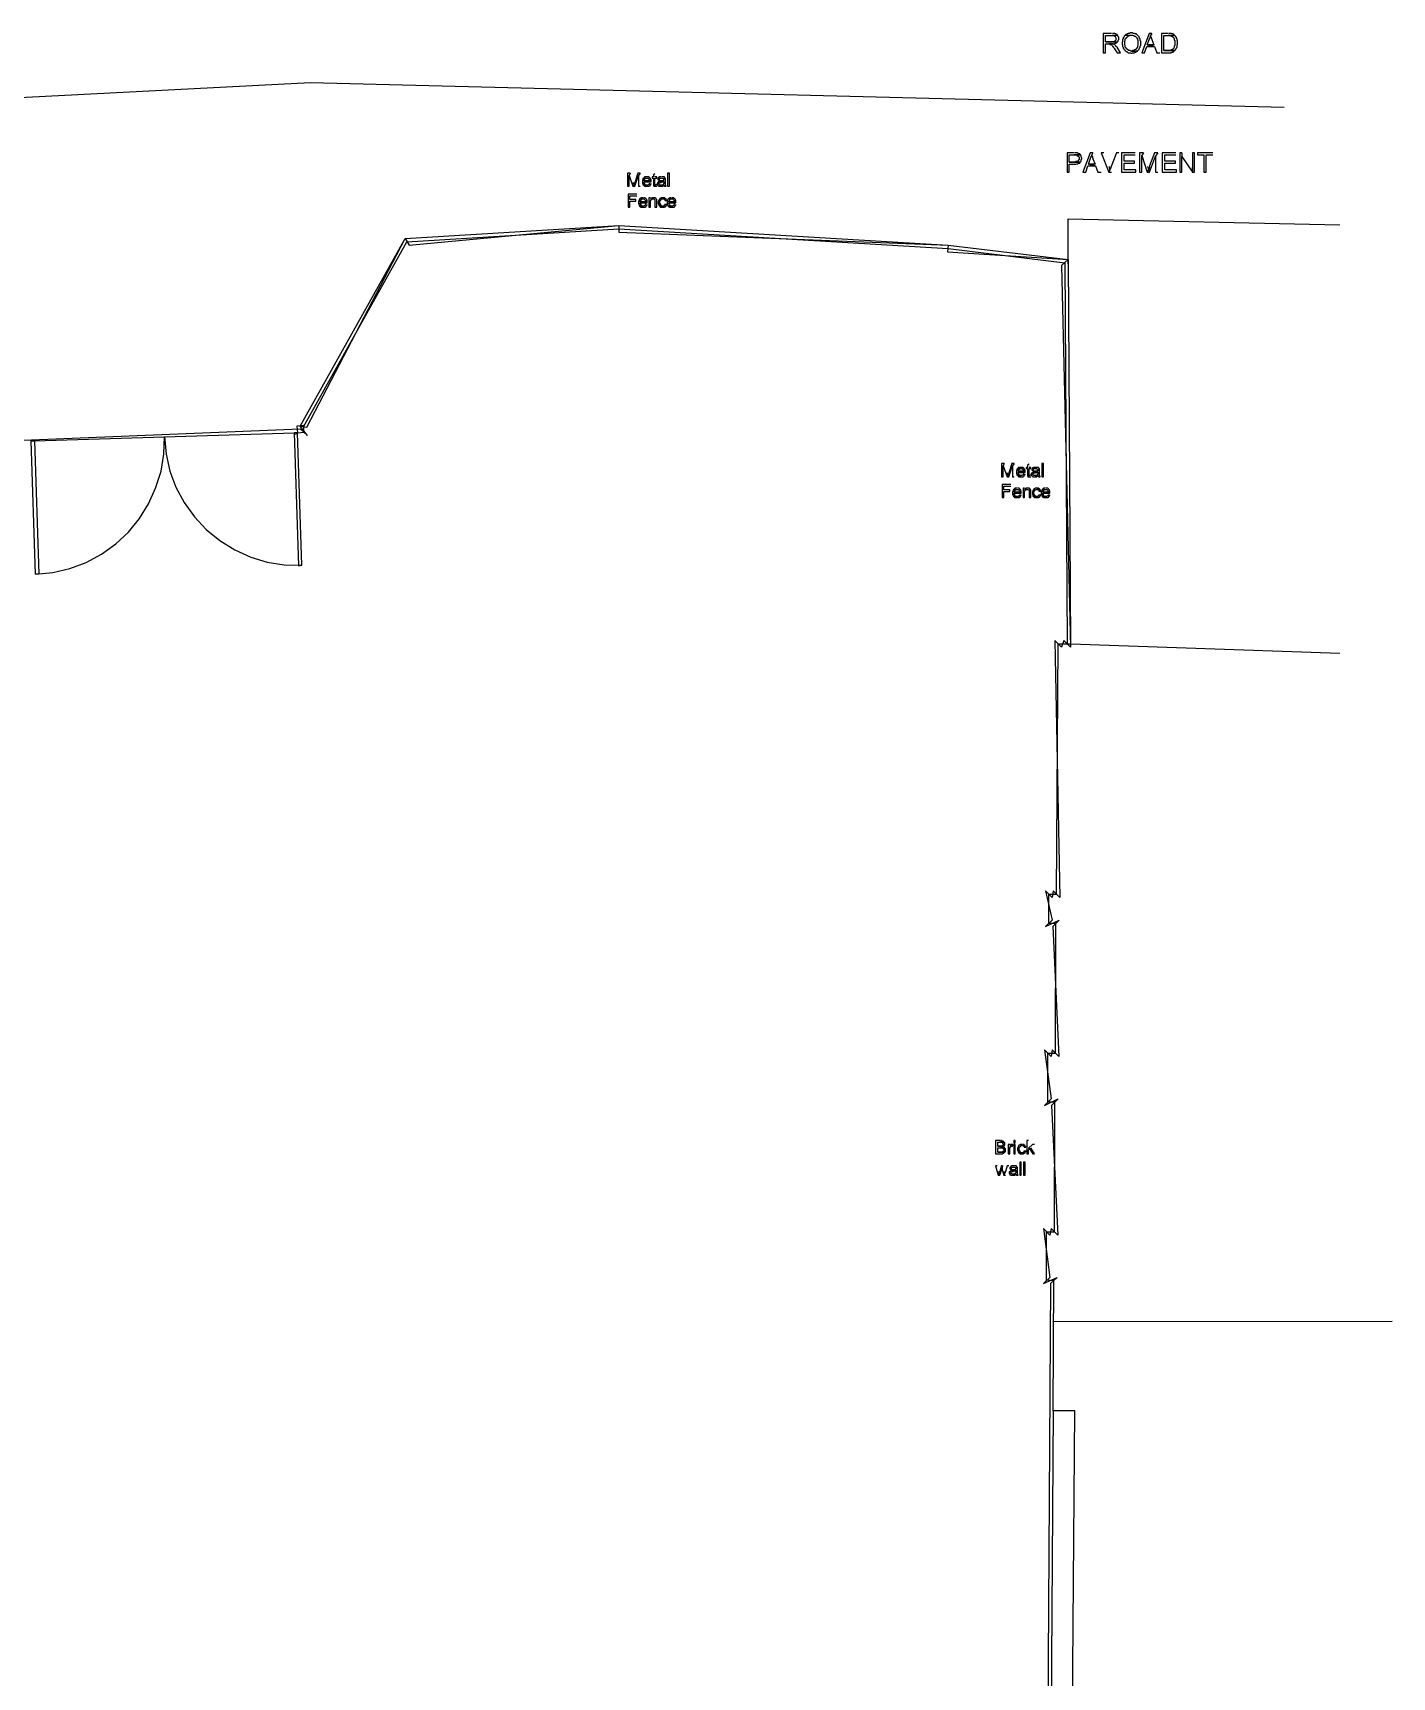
# Model space of a CAD drawing. Header units: millimetres. Extents: x 32 to 412, y 50 to 564.
# Drawn here: x 202.8 to 412.2, y 310.9 to 564.2 of the extents above; entities that cross this region are included whole.
import ezdxf

# ---------------------------------------------------------------- set-up
doc = ezdxf.new("R2010")
doc.units = ezdxf.units.MM
doc.layers.add('lease-plan', color=7, linetype='CONTINUOUS')

msp = doc.modelspace()

# ---------------------------------------------------------------- linework, layer by layer
at = {"layer": 'lease-plan', "color": 7}
for points in [[(368.98, 564.12), (367.71, 564.12), (367.71, 561.16), (368.05, 561.16), (368.05, 562.51), (369.41, 562.51), (369.49, 562.6), (369.66, 562.6), (369.66, 562.68), (369.75, 562.68), (369.83, 562.77), (369.92, 562.77), (368.05, 562.85), (368.05, 563.79), (369.07, 563.79), (369.92, 563.87), (369.83, 563.96), (369.75, 563.96), (369.66, 564.04), (369.58, 564.04), (369.49, 564.12), (369.15, 564.12)], [(369.92, 563.87), (369.07, 563.79), (369.32, 563.79), (369.41, 563.7), (369.49, 563.7), (369.58, 563.62), (369.58, 563.53), (369.66, 563.45), (369.66, 563.11), (369.58, 563.02), (369.49, 562.94), (369.41, 562.94), (369.32, 562.85), (368.05, 562.85), (369.92, 562.77), (369.92, 562.85), (370, 562.94), (370, 563.11), (370.08, 563.19), (370.08, 563.53), (370, 563.62), (370, 563.7), (369.92, 563.79)], [(369.24, 562.51), (368.56, 562.51), (368.73, 562.51), (368.73, 562.43), (368.9, 562.43), (368.98, 562.35), (369.07, 562.26), (369.15, 562.18), (369.24, 562.09), (369.24, 562.01), (369.32, 561.92), (369.41, 561.84), (369.41, 561.75), (369.83, 561.16), (370.34, 561.16), (369.83, 562.01), (369.75, 562.09), (369.66, 562.09), (369.66, 562.18), (369.58, 562.26), (369.49, 562.35), (369.41, 562.43), (369.32, 562.43)], [(371.1, 563.87), (371.1, 563.79), (371.02, 563.79), (370.93, 563.7), (370.93, 563.62), (370.85, 563.53), (370.76, 563.45), (370.76, 563.28), (370.68, 563.19), (370.68, 562.85), (370.59, 562.77), (370.59, 562.43), (370.68, 562.35), (370.68, 562.09), (370.76, 562.01), (370.76, 561.84), (370.85, 561.75), (370.85, 561.67), (370.93, 561.67), (371.02, 561.58), (371.02, 561.5), (371.1, 561.5), (371.19, 561.41), (371.19, 561.33), (371.36, 561.33), (371.44, 561.24), (371.53, 561.16), (371.86, 561.16), (371.95, 561.07), (372.03, 561.07), (372.12, 561.07), (372.2, 561.16), (372.54, 561.16), (372.63, 561.24), (372.71, 561.24), (372.8, 561.33), (372.88, 561.33), (372.88, 561.41), (372.97, 561.41), (371.95, 561.41), (371.86, 561.5), (371.61, 561.5), (371.61, 561.58), (371.53, 561.58), (371.44, 561.67), (371.36, 561.67), (371.36, 561.75), (371.27, 561.75), (371.27, 561.84), (371.19, 561.92), (371.1, 562.01), (371.1, 562.26), (371.02, 562.35), (371.02, 562.94), (371.1, 563.02), (371.1, 563.28), (371.19, 563.36), (371.27, 563.45), (371.27, 563.53), (371.36, 563.53), (371.36, 563.62), (371.44, 563.62), (371.53, 563.7), (371.61, 563.7), (371.61, 563.79), (371.78, 563.79), (371.86, 563.87), (372.03, 563.87)], [(372.03, 564.21), (371.86, 564.21), (371.78, 564.12), (371.53, 564.12), (371.44, 564.04), (371.36, 564.04), (371.27, 563.96), (371.19, 563.96), (371.1, 563.87), (372.2, 563.87), (372.29, 563.79), (372.46, 563.79), (372.54, 563.7), (372.63, 563.7), (372.71, 563.62), (372.8, 563.53), (372.88, 563.45), (372.88, 563.36), (372.97, 563.28), (372.97, 563.11), (373.05, 563.11), (373.05, 562.26), (372.97, 562.18), (372.97, 562.01), (372.88, 561.92), (372.88, 561.84), (372.8, 561.84), (372.8, 561.75), (372.71, 561.67), (372.63, 561.67), (372.54, 561.58), (372.46, 561.5), (372.2, 561.5), (372.12, 561.41), (372.03, 561.41), (372.97, 561.41), (373.05, 561.5), (373.14, 561.58), (373.22, 561.67), (373.22, 561.75), (373.31, 561.84), (373.31, 561.92), (373.39, 562.01), (373.39, 562.18), (373.47, 562.26), (373.47, 562.94), (373.39, 563.02), (373.39, 563.28), (373.31, 563.36), (373.31, 563.45), (373.22, 563.53), (373.22, 563.62), (373.14, 563.7), (373.05, 563.79), (372.97, 563.87), (372.88, 563.96), (372.8, 563.96), (372.8, 564.04), (372.63, 564.04), (372.54, 564.12), (372.29, 564.12), (372.2, 564.21), (372.12, 564.21)], [(375.17, 564.12), (374.75, 564.12), (373.64, 561.16), (374.07, 561.16), (374.41, 562.09), (375.59, 562.09), (374.49, 562.35), (374.83, 563.28), (374.83, 563.36), (374.92, 563.45), (374.92, 563.62), (375, 563.7), (375, 563.79)], [(375.17, 564.12), (375, 563.79), (375, 563.62), (375.08, 563.53), (375.08, 563.36), (375.17, 563.28), (375.17, 563.19), (375.51, 562.35), (374.49, 562.35), (375.59, 562.09), (375.93, 561.16), (376.44, 561.16)], [(377.71, 564.12), (376.7, 564.12), (376.7, 561.16), (378.14, 561.16), (378.22, 561.24), (378.47, 561.24), (378.47, 561.33), (378.56, 561.33), (378.64, 561.41), (378.73, 561.5), (377.03, 561.5), (377.03, 563.79), (378.73, 563.79), (378.64, 563.87), (378.64, 563.96), (378.56, 563.96), (378.47, 564.04), (378.31, 564.04), (378.22, 564.12), (377.8, 564.12)], [(378.73, 563.79), (377.71, 563.79), (378.05, 563.79), (378.14, 563.7), (378.22, 563.7), (378.31, 563.7), (378.39, 563.62), (378.47, 563.53), (378.56, 563.45), (378.56, 563.36), (378.64, 563.36), (378.64, 563.11), (378.73, 563.02), (378.73, 562.26), (378.64, 562.18), (378.64, 562.01), (378.56, 561.92), (378.56, 561.84), (378.47, 561.75), (378.39, 561.67), (378.31, 561.67), (378.22, 561.58), (378.14, 561.58), (378.05, 561.5), (377.03, 561.5), (378.73, 561.5), (378.81, 561.58), (378.81, 561.67), (378.9, 561.67), (378.9, 561.75), (378.98, 561.84), (378.98, 561.92), (379.07, 562.01), (379.07, 562.35), (379.15, 562.43), (379.15, 563.02), (379.07, 563.02), (379.07, 563.28), (378.98, 563.36), (378.98, 563.53), (378.9, 563.53), (378.9, 563.62), (378.81, 563.7), (378.81, 563.79)], [(32.46, 545.57), (245.59, 556.58), (395.59, 552.77)], [(363.22, 545.73), (362.12, 545.73), (362.12, 542.77), (362.46, 542.77), (362.46, 543.96), (363.47, 543.96), (363.64, 544.04), (363.73, 544.04), (363.81, 544.04), (363.9, 544.12), (364.07, 544.12), (364.07, 544.21), (364.15, 544.21), (364.15, 544.29), (362.46, 544.29), (362.46, 545.4), (364.24, 545.4), (364.15, 545.48), (364.07, 545.57), (363.98, 545.57), (363.9, 545.65), (363.81, 545.65), (363.73, 545.73), (363.64, 545.73), (363.31, 545.73)], [(364.24, 545.4), (363.22, 545.4), (363.64, 545.4), (363.64, 545.31), (363.73, 545.31), (363.81, 545.23), (363.9, 545.23), (363.9, 545.14), (363.98, 545.06), (363.98, 544.72), (363.9, 544.63), (363.9, 544.55), (363.81, 544.46), (363.73, 544.46), (363.73, 544.38), (363.47, 544.38), (363.39, 544.29), (362.46, 544.29), (364.15, 544.29), (364.24, 544.38), (364.32, 544.46), (364.32, 544.72), (364.41, 544.8), (364.41, 544.97), (364.32, 545.06), (364.32, 545.31), (364.24, 545.31)], [(366.1, 545.73), (365.68, 545.73), (364.58, 542.77), (365, 542.77), (365.34, 543.7), (366.53, 543.7), (365.42, 543.96), (365.76, 544.89), (365.76, 544.97), (365.85, 545.06), (365.85, 545.23), (365.93, 545.31), (365.93, 545.4)], [(366.1, 545.73), (365.93, 545.4), (365.93, 545.23), (366.02, 545.14), (366.02, 544.97), (366.1, 544.89), (366.1, 544.8), (366.44, 543.96), (365.42, 543.96), (366.53, 543.7), (366.86, 542.77), (367.37, 542.77)], [(367.8, 545.73), (367.37, 545.73), (368.56, 542.77), (368.73, 543.11), (368.73, 543.28), (368.64, 543.36), (368.64, 543.53), (368.56, 543.62)], [(370.08, 545.73), (369.75, 545.73), (368.9, 543.62), (368.9, 543.53), (368.81, 543.45), (368.81, 543.28), (368.73, 543.19), (368.73, 543.11), (368.56, 542.77), (368.98, 542.77)], [(372.63, 545.73), (370.51, 545.73), (370.51, 542.77), (372.71, 542.77), (372.71, 543.11), (370.93, 543.11), (370.93, 544.12), (372.54, 544.12), (372.54, 544.46), (370.93, 544.46), (370.93, 545.4), (372.63, 545.4)], [(373.9, 545.73), (373.31, 545.73), (373.31, 542.77), (373.64, 542.77), (373.64, 545.31)], [(373.9, 545.73), (373.64, 545.31), (374.49, 542.77), (374.75, 543.19), (374.66, 543.19), (374.66, 543.45), (374.58, 543.53), (374.58, 543.62)], [(376.1, 545.73), (375.59, 545.73), (374.83, 543.7), (374.83, 543.45), (374.75, 543.36), (374.75, 543.19), (374.49, 542.77), (374.83, 542.77), (375.76, 545.23)], [(376.1, 545.73), (375.76, 545.23), (375.76, 542.77), (376.1, 542.77)], [(378.9, 545.73), (376.78, 545.73), (376.78, 542.77), (378.98, 542.77), (378.98, 543.11), (377.2, 543.11), (377.2, 544.12), (378.81, 544.12), (378.81, 544.46), (377.2, 544.46), (377.2, 545.4), (378.9, 545.4)], [(379.83, 545.73), (379.49, 545.73), (379.49, 542.77), (379.83, 542.77), (379.83, 545.14)], [(379.83, 545.73), (379.83, 545.14), (381.44, 542.77), (381.44, 543.45)], [(381.44, 542.77), (381.78, 542.77), (381.78, 545.73), (381.44, 545.73), (381.44, 542.77), (381.44, 542.77)], [(384.58, 545.73), (382.2, 545.73), (382.2, 545.4), (383.22, 545.4), (383.22, 542.77), (383.56, 542.77), (383.56, 545.4), (384.58, 545.4)], [(294.83, 542.6), (294.41, 542.6), (294.41, 540.57), (294.66, 540.57), (294.66, 542.26)], [(294.83, 542.6), (294.66, 542.26), (295.25, 540.57), (295.42, 540.82), (295.42, 540.9), (295.34, 540.99), (295.34, 541.16)], [(296.36, 542.6), (296.02, 542.6), (295.51, 541.16), (295.51, 541.07), (295.42, 540.99), (295.42, 540.82), (295.25, 540.57), (295.51, 540.57), (296.1, 542.26)], [(296.36, 542.6), (296.1, 542.26), (296.1, 540.57), (296.36, 540.57)], [(298.64, 542.51), (298.39, 542.35), (298.39, 542.01), (298.22, 542.01), (298.22, 541.84), (298.39, 541.84), (298.39, 540.73), (298.73, 540.73), (298.73, 540.82), (298.64, 540.82), (298.64, 541.84), (298.9, 541.84), (298.9, 542.01), (298.64, 542.01)], [(300.59, 540.57), (300.85, 540.57), (300.85, 542.6), (300.59, 542.6), (300.59, 540.57), (300.59, 540.57)], [(296.86, 541.84), (296.86, 541.75), (296.78, 541.75), (296.78, 541.58), (296.7, 541.5), (296.7, 541.07), (296.78, 540.99), (296.78, 540.82), (296.86, 540.82), (296.86, 540.73), (297.37, 540.73), (297.2, 540.73), (297.2, 540.82), (297.12, 540.82), (297.12, 540.9), (297.03, 540.9), (297.03, 541.07), (296.95, 541.07), (296.95, 541.24), (298.05, 541.24), (298.05, 541.41), (296.95, 541.41), (296.95, 541.5), (297.03, 541.58), (297.03, 541.67), (297.12, 541.75), (297.2, 541.75), (297.2, 541.84), (297.37, 541.84)], [(297.37, 542.01), (297.2, 542.01), (297.03, 542.01), (297.03, 541.92), (296.95, 541.92), (296.86, 541.84), (297.46, 541.84), (297.54, 541.84), (297.63, 541.75), (297.71, 541.67), (297.71, 541.58), (297.8, 541.58), (297.8, 541.41), (296.95, 541.41), (298.05, 541.41), (298.05, 541.58), (297.97, 541.67), (297.97, 541.75), (297.88, 541.84), (297.8, 541.84), (297.8, 541.92), (297.71, 542.01), (297.63, 542.01), (297.54, 542.01), (297.46, 542.01)], [(297.8, 541.07), (297.8, 540.99), (297.71, 540.9), (297.71, 540.82), (297.63, 540.82), (297.54, 540.73), (296.86, 540.73), (296.95, 540.65), (297.03, 540.65), (297.03, 540.57), (297.2, 540.57), (297.37, 540.57), (297.54, 540.57), (297.71, 540.57), (297.8, 540.65), (297.88, 540.65), (297.88, 540.73), (297.97, 540.82), (297.97, 540.9), (298.05, 540.9), (298.05, 540.99)], [(298.9, 540.82), (298.81, 540.82), (298.73, 540.73), (298.39, 540.73), (298.39, 540.65), (298.47, 540.65), (298.47, 540.57), (298.56, 540.57), (298.73, 540.57), (298.81, 540.57), (298.9, 540.57)], [(299.24, 541.33), (299.15, 541.24), (299.07, 541.16), (299.07, 541.07), (298.98, 541.07), (298.98, 540.82), (299.07, 540.82), (299.07, 540.65), (299.15, 540.65), (299.24, 540.57), (299.41, 540.57), (299.58, 540.57), (299.75, 540.57), (299.83, 540.57), (299.83, 540.65), (299.92, 540.65), (300, 540.73), (299.58, 540.73), (299.41, 540.73), (299.32, 540.82), (299.24, 540.9), (299.24, 540.99), (299.32, 541.07), (299.32, 541.16), (299.41, 541.16), (299.58, 541.16), (299.66, 541.24), (299.92, 541.24), (300, 541.24), (300, 541.33)], [(299.15, 541.84), (299.15, 541.84), (299.07, 541.75), (299.07, 541.58), (299.32, 541.58), (299.32, 541.75), (299.41, 541.75), (299.41, 541.84), (299.49, 541.84), (299.66, 541.84)], [(299.66, 542.01), (299.49, 542.01), (299.41, 542.01), (299.32, 542.01), (299.24, 541.92), (299.15, 541.92), (299.15, 541.84), (299.66, 541.84), (299.83, 541.84), (299.92, 541.75), (300, 541.75), (300, 541.5), (299.92, 541.5), (299.92, 541.41), (299.75, 541.41), (299.41, 541.41), (299.32, 541.33), (299.24, 541.33), (300, 541.33), (300, 540.9), (299.92, 540.9), (299.92, 540.82), (299.83, 540.82), (299.75, 540.73), (300, 540.73), (300, 540.65), (300.08, 540.65), (300.08, 540.57), (300.34, 540.57), (300.34, 540.65), (300.25, 540.65), (300.25, 541.84), (300.17, 541.84), (300.17, 541.92), (300.08, 541.92), (300.08, 542.01), (300, 542.01), (299.92, 542.01), (299.75, 542.01)], [(299.75, 540.73), (299.58, 540.73), (300, 540.73)], [(295.85, 539.38), (294.49, 539.38), (294.49, 537.35), (294.75, 537.35), (294.75, 538.28), (295.68, 538.28), (295.68, 538.53), (294.75, 538.53), (294.75, 539.12), (295.85, 539.12)], [(296.27, 538.62), (296.27, 538.53), (296.19, 538.53), (296.19, 538.36), (296.1, 538.28), (296.1, 537.85), (296.19, 537.77), (296.19, 537.6), (296.27, 537.6), (296.27, 537.51), (296.78, 537.51), (296.61, 537.51), (296.61, 537.6), (296.53, 537.6), (296.53, 537.68), (296.44, 537.68), (296.44, 537.85), (296.36, 537.85), (296.36, 538.02), (297.46, 538.02), (297.46, 538.19), (296.36, 538.19), (296.36, 538.28), (296.44, 538.36), (296.44, 538.45), (296.53, 538.53), (296.61, 538.53), (296.61, 538.62), (296.78, 538.62)], [(296.78, 538.79), (296.61, 538.79), (296.44, 538.79), (296.44, 538.7), (296.36, 538.7), (296.27, 538.62), (296.86, 538.62), (296.95, 538.62), (297.03, 538.53), (297.12, 538.45), (297.12, 538.36), (297.2, 538.36), (297.2, 538.19), (296.36, 538.19), (297.46, 538.19), (297.46, 538.36), (297.37, 538.45), (297.37, 538.53), (297.29, 538.62), (297.2, 538.62), (297.2, 538.7), (297.12, 538.79), (297.03, 538.79), (296.95, 538.79), (296.86, 538.79)], [(297.2, 537.85), (297.2, 537.77), (297.12, 537.68), (297.12, 537.6), (297.03, 537.6), (296.95, 537.51), (296.27, 537.51), (296.36, 537.43), (296.44, 537.43), (296.44, 537.35), (296.61, 537.35), (296.78, 537.35), (296.95, 537.35), (297.12, 537.35), (297.2, 537.43), (297.29, 537.43), (297.29, 537.51), (297.37, 537.6), (297.37, 537.68), (297.46, 537.68), (297.46, 537.77)], [(297.97, 538.79), (297.71, 538.79), (297.71, 537.35), (297.97, 537.35), (297.97, 538.36), (298.05, 538.45), (298.05, 538.53), (298.14, 538.53), (298.22, 538.62), (297.97, 538.62)], [(298.39, 538.79), (298.22, 538.79), (298.14, 538.79), (298.14, 538.7), (298.05, 538.7), (297.97, 538.62), (298.39, 538.62), (298.47, 538.62), (298.56, 538.53), (298.64, 538.53), (298.64, 537.35), (298.9, 537.35), (298.9, 538.53), (298.81, 538.62), (298.81, 538.7), (298.73, 538.7), (298.73, 538.79), (298.64, 538.79), (298.56, 538.79), (298.47, 538.79)], [(297.97, 538.62), (298.22, 538.62), (298.39, 538.62)], [(299.83, 538.79), (299.66, 538.79), (299.58, 538.79), (299.49, 538.7), (299.41, 538.7), (299.41, 538.62), (299.32, 538.62), (299.32, 538.53), (299.24, 538.45), (299.24, 538.28), (299.15, 538.28), (299.15, 537.85), (299.24, 537.85), (299.24, 537.6), (299.32, 537.6), (299.32, 537.51), (299.83, 537.51), (299.75, 537.51), (299.66, 537.51), (299.66, 537.6), (299.58, 537.6), (299.58, 537.68), (299.49, 537.68), (299.49, 537.85), (299.41, 537.85), (299.41, 538.28), (299.49, 538.36), (299.49, 538.45), (299.58, 538.53), (299.66, 538.53), (299.66, 538.62), (299.83, 538.62), (300.34, 538.62), (300.25, 538.7), (300.17, 538.7), (300.17, 538.79), (300.08, 538.79), (300, 538.79), (299.92, 538.79)], [(300.17, 537.85), (300.17, 537.68), (300.08, 537.6), (300, 537.6), (300, 537.51), (299.92, 537.51), (299.32, 537.51), (299.41, 537.51), (299.41, 537.43), (299.49, 537.43), (299.49, 537.35), (299.58, 537.35), (299.75, 537.35), (299.92, 537.35), (300.08, 537.35), (300.17, 537.43), (300.25, 537.43), (300.25, 537.51), (300.34, 537.51), (300.34, 537.6), (300.42, 537.68), (300.42, 537.85)], [(300.34, 538.62), (299.83, 538.62), (300, 538.62), (300.08, 538.53), (300.17, 538.45), (300.17, 538.36), (300.42, 538.36), (300.42, 538.45), (300.34, 538.53), (300.34, 538.62)], [(300.68, 538.62), (300.68, 538.53), (300.59, 538.53), (300.59, 538.36), (300.51, 538.28), (300.51, 537.85), (300.59, 537.77), (300.59, 537.6), (300.68, 537.6), (300.68, 537.51), (301.19, 537.51), (301.02, 537.51), (301.02, 537.6), (300.93, 537.6), (300.93, 537.68), (300.85, 537.68), (300.85, 537.85), (300.76, 537.85), (300.76, 538.02), (301.86, 538.02), (301.86, 538.19), (300.76, 538.19), (300.76, 538.28), (300.85, 538.36), (300.85, 538.45), (300.93, 538.53), (301.02, 538.53), (301.02, 538.62), (301.19, 538.62)], [(301.19, 538.79), (301.02, 538.79), (300.85, 538.79), (300.85, 538.7), (300.76, 538.7), (300.68, 538.62), (301.27, 538.62), (301.36, 538.62), (301.44, 538.53), (301.53, 538.45), (301.53, 538.36), (301.61, 538.36), (301.61, 538.19), (300.76, 538.19), (301.86, 538.19), (301.86, 538.36), (301.78, 538.45), (301.78, 538.53), (301.7, 538.62), (301.61, 538.62), (301.61, 538.7), (301.53, 538.79), (301.44, 538.79), (301.36, 538.79), (301.27, 538.79)], [(301.61, 537.85), (301.61, 537.77), (301.53, 537.68), (301.53, 537.6), (301.44, 537.6), (301.36, 537.51), (300.68, 537.51), (300.76, 537.43), (300.85, 537.43), (300.85, 537.35), (301.02, 537.35), (301.19, 537.35), (301.36, 537.35), (301.53, 537.35), (301.61, 537.43), (301.7, 537.43), (301.7, 537.51), (301.78, 537.6), (301.78, 537.68), (301.86, 537.68), (301.86, 537.77)], [(243.98, 503.62), (260.17, 532.51), (293.05, 534.55), (343.81, 531.5), (362.29, 529.29), (362.63, 470.06)], [(260.17, 532.51), (260.76, 531.5), (293.05, 534.55)], [(260.76, 531.5), (293.05, 534.55), (293.05, 533.53)], [(293.05, 534.55), (293.05, 533.53), (343.81, 531.5)], [(362.29, 528.62), (362.29, 535.57), (404.15, 534.63)], [(243.98, 503.62), (245, 503.45), (260.17, 532.51)], [(244.49, 503.53), (260.42, 532.01), (293.05, 534.04), (343.81, 530.99), (361.78, 528.79), (362.12, 470.06)], [(245, 503.45), (260.17, 532.51), (260.76, 531.5)], [(293.05, 533.53), (343.81, 531.5), (343.73, 530.48)], [(343.81, 531.5), (343.73, 530.48), (362.29, 529.29)], [(343.73, 530.48), (362.29, 529.29), (361.27, 528.36)], [(362.29, 529.29), (361.27, 528.36), (362.63, 469.55)], [(361.27, 528.36), (362.63, 469.55), (361.61, 470.57)], [(180.85, 501.58), (179.92, 500.57), (243.98, 503.19)], [(179.92, 500.57), (243.98, 503.19), (245.08, 502.18)], [(203.05, 501.33), (243.05, 502.6)], [(203.22, 480.82), (205.85, 481.07), (208.47, 481.67), (211.02, 482.6), (213.39, 483.87), (215.59, 485.48), (217.54, 487.26), (219.24, 489.38), (220.59, 491.67), (221.7, 494.04), (222.54, 496.67), (222.97, 499.29), (223.05, 502.01)], [(223.05, 502.01), (223.31, 499.29), (223.9, 496.67), (224.83, 494.21), (226.1, 491.84), (227.71, 489.63), (229.49, 487.68), (231.61, 485.99), (233.9, 484.55), (236.36, 483.45), (238.9, 482.68), (241.53, 482.26), (244.24, 482.18)], [(243.56, 502.6), (243.05, 502.6), (243.73, 482.09), (244.24, 482.18), (243.56, 502.6), (243.56, 502.6)], [(243.56, 502.43), (243.05, 502.35)], [(243.47, 503.62), (243.56, 502.6), (244.58, 502.68), (244.49, 503.7), (243.47, 503.62), (243.47, 503.62)], [(243.98, 503.19), (245.08, 502.18), (243.98, 503.62)], [(245.08, 502.18), (243.98, 503.62), (245, 503.45)], [(202.54, 501.33), (203.05, 501.33), (203.73, 480.82), (203.22, 480.82), (202.54, 501.33), (202.54, 501.33)], [(352.46, 497.85), (352.03, 497.85), (352.03, 495.82), (352.29, 495.82), (352.29, 497.51)], [(352.46, 497.85), (352.29, 497.51), (352.88, 495.82), (353.05, 496.07), (353.05, 496.16), (352.97, 496.24), (352.97, 496.41)], [(353.98, 497.85), (353.64, 497.85), (353.14, 496.41), (353.14, 496.33), (353.05, 496.24), (353.05, 496.07), (352.88, 495.82), (353.14, 495.82), (353.73, 497.51)], [(353.98, 497.85), (353.73, 497.51), (353.73, 495.82), (353.98, 495.82)], [(354.49, 497.09), (354.49, 497.01), (354.41, 497.01), (354.41, 496.84), (354.32, 496.75), (354.32, 496.33), (354.41, 496.24), (354.41, 496.07), (354.49, 496.07), (354.49, 495.99), (355, 495.99), (354.83, 495.99), (354.83, 496.07), (354.75, 496.07), (354.75, 496.16), (354.66, 496.16), (354.66, 496.33), (354.58, 496.33), (354.58, 496.5), (355.68, 496.5), (355.68, 496.67), (354.58, 496.67), (354.58, 496.75), (354.66, 496.84), (354.66, 496.92), (354.75, 497.01), (354.83, 497.01), (354.83, 497.09), (355, 497.09)], [(355, 497.26), (354.83, 497.26), (354.66, 497.26), (354.66, 497.18), (354.58, 497.18), (354.49, 497.09), (355.08, 497.09), (355.17, 497.09), (355.25, 497.01), (355.34, 496.92), (355.34, 496.84), (355.42, 496.84), (355.42, 496.67), (354.58, 496.67), (355.68, 496.67), (355.68, 496.84), (355.59, 496.92), (355.59, 497.01), (355.51, 497.09), (355.42, 497.09), (355.42, 497.18), (355.34, 497.26), (355.25, 497.26), (355.17, 497.26), (355.08, 497.26)], [(356.27, 497.77), (356.02, 497.6), (356.02, 497.26), (355.85, 497.26), (355.85, 497.09), (356.02, 497.09), (356.02, 495.99), (356.36, 495.99), (356.36, 496.07), (356.27, 496.07), (356.27, 497.09), (356.53, 497.09), (356.53, 497.26), (356.27, 497.26)], [(356.86, 496.58), (356.78, 496.5), (356.7, 496.41), (356.7, 496.33), (356.61, 496.33), (356.61, 496.07), (356.7, 496.07), (356.7, 495.9), (356.78, 495.9), (356.86, 495.82), (357.03, 495.82), (357.2, 495.82), (357.37, 495.82), (357.46, 495.82), (357.46, 495.9), (357.54, 495.9), (357.63, 495.99), (357.2, 495.99), (357.03, 495.99), (356.95, 496.07), (356.86, 496.16), (356.86, 496.24), (356.95, 496.33), (356.95, 496.41), (357.03, 496.41), (357.2, 496.41), (357.29, 496.5), (357.54, 496.5), (357.63, 496.5), (357.63, 496.58)], [(356.78, 497.09), (356.78, 497.09), (356.7, 497.01), (356.7, 496.84), (356.95, 496.84), (356.95, 497.01), (357.03, 497.01), (357.03, 497.09), (357.12, 497.09), (357.29, 497.09)], [(357.29, 497.26), (357.12, 497.26), (357.03, 497.26), (356.95, 497.26), (356.86, 497.18), (356.78, 497.18), (356.78, 497.09), (357.29, 497.09), (357.46, 497.09), (357.54, 497.01), (357.63, 497.01), (357.63, 496.75), (357.54, 496.75), (357.54, 496.67), (357.37, 496.67), (357.03, 496.67), (356.95, 496.58), (356.86, 496.58), (357.63, 496.58), (357.63, 496.16), (357.54, 496.16), (357.54, 496.07), (357.46, 496.07), (357.37, 495.99), (357.63, 495.99), (357.63, 495.9), (357.71, 495.9), (357.71, 495.82), (357.97, 495.82), (357.97, 495.9), (357.88, 495.9), (357.88, 497.09), (357.8, 497.09), (357.8, 497.18), (357.71, 497.18), (357.71, 497.26), (357.63, 497.26), (357.54, 497.26), (357.37, 497.26)], [(358.22, 495.82), (358.47, 495.82), (358.47, 497.85), (358.22, 497.85), (358.22, 495.82), (358.22, 495.82)], [(353.47, 494.63), (352.12, 494.63), (352.12, 492.6), (352.37, 492.6), (352.37, 493.53), (353.31, 493.53), (353.31, 493.79), (352.37, 493.79), (352.37, 494.38), (353.47, 494.38)], [(354.41, 494.04), (354.24, 494.04), (354.07, 494.04), (354.07, 493.96), (353.98, 493.96), (353.9, 493.87), (354.49, 493.87), (354.58, 493.87), (354.66, 493.79), (354.75, 493.7), (354.75, 493.62), (354.83, 493.62), (354.83, 493.45), (353.98, 493.45), (355.08, 493.45), (355.08, 493.62), (355, 493.7), (355, 493.79), (354.92, 493.87), (354.83, 493.87), (354.83, 493.96), (354.75, 494.04), (354.66, 494.04), (354.58, 494.04), (354.49, 494.04)], [(355.42, 496.33), (355.42, 496.24), (355.34, 496.16), (355.34, 496.07), (355.25, 496.07), (355.17, 495.99), (354.49, 495.99), (354.58, 495.9), (354.66, 495.9), (354.66, 495.82), (354.83, 495.82), (355, 495.82), (355.17, 495.82), (355.34, 495.82), (355.42, 495.9), (355.51, 495.9), (355.51, 495.99), (355.59, 496.07), (355.59, 496.16), (355.68, 496.16), (355.68, 496.24)], [(355.59, 494.04), (355.34, 494.04), (355.34, 492.6), (355.59, 492.6), (355.59, 493.62), (355.68, 493.7), (355.68, 493.79), (355.76, 493.79), (355.85, 493.87), (355.59, 493.87)], [(356.02, 494.04), (355.85, 494.04), (355.76, 494.04), (355.76, 493.96), (355.68, 493.96), (355.59, 493.87), (356.02, 493.87), (356.1, 493.87), (356.19, 493.79), (356.27, 493.79), (356.27, 492.6), (356.53, 492.6), (356.53, 493.79), (356.44, 493.87), (356.44, 493.96), (356.36, 493.96), (356.36, 494.04), (356.27, 494.04), (356.19, 494.04), (356.1, 494.04)], [(356.53, 496.07), (356.44, 496.07), (356.36, 495.99), (356.02, 495.99), (356.02, 495.9), (356.1, 495.9), (356.1, 495.82), (356.19, 495.82), (356.36, 495.82), (356.44, 495.82), (356.53, 495.82)], [(357.46, 494.04), (357.29, 494.04), (357.2, 494.04), (357.12, 493.96), (357.03, 493.96), (357.03, 493.87), (356.95, 493.87), (356.95, 493.79), (356.86, 493.7), (356.86, 493.53), (356.78, 493.53), (356.78, 493.11), (356.86, 493.11), (356.86, 492.85), (356.95, 492.85), (356.95, 492.77), (357.46, 492.77), (357.37, 492.77), (357.29, 492.77), (357.29, 492.85), (357.2, 492.85), (357.2, 492.94), (357.12, 492.94), (357.12, 493.11), (357.03, 493.11), (357.03, 493.53), (357.12, 493.62), (357.12, 493.7), (357.2, 493.79), (357.29, 493.79), (357.29, 493.87), (357.46, 493.87), (357.97, 493.87), (357.88, 493.96), (357.8, 493.96), (357.8, 494.04), (357.71, 494.04), (357.63, 494.04), (357.54, 494.04)], [(357.37, 495.99), (357.2, 495.99), (357.63, 495.99)], [(358.81, 494.04), (358.64, 494.04), (358.47, 494.04), (358.47, 493.96), (358.39, 493.96), (358.31, 493.87), (358.9, 493.87), (358.98, 493.87), (359.07, 493.79), (359.15, 493.7), (359.15, 493.62), (359.24, 493.62), (359.24, 493.45), (358.39, 493.45), (359.49, 493.45), (359.49, 493.62), (359.41, 493.7), (359.41, 493.79), (359.32, 493.87), (359.24, 493.87), (359.24, 493.96), (359.15, 494.04), (359.07, 494.04), (358.98, 494.04), (358.9, 494.04)], [(353.9, 493.87), (353.9, 493.79), (353.81, 493.79), (353.81, 493.62), (353.73, 493.53), (353.73, 493.11), (353.81, 493.02), (353.81, 492.85), (353.9, 492.85), (353.9, 492.77), (354.41, 492.77), (354.24, 492.77), (354.24, 492.85), (354.15, 492.85), (354.15, 492.94), (354.07, 492.94), (354.07, 493.11), (353.98, 493.11), (353.98, 493.28), (355.08, 493.28), (355.08, 493.45), (353.98, 493.45), (353.98, 493.53), (354.07, 493.62), (354.07, 493.7), (354.15, 493.79), (354.24, 493.79), (354.24, 493.87), (354.41, 493.87)], [(354.83, 493.11), (354.83, 493.02), (354.75, 492.94), (354.75, 492.85), (354.66, 492.85), (354.58, 492.77), (353.9, 492.77), (353.98, 492.68), (354.07, 492.68), (354.07, 492.6), (354.24, 492.6), (354.41, 492.6), (354.58, 492.6), (354.75, 492.6), (354.83, 492.68), (354.92, 492.68), (354.92, 492.77), (355, 492.85), (355, 492.94), (355.08, 492.94), (355.08, 493.02)], [(355.59, 493.87), (355.85, 493.87), (356.02, 493.87)], [(357.8, 493.11), (357.8, 492.94), (357.71, 492.85), (357.63, 492.85), (357.63, 492.77), (357.54, 492.77), (356.95, 492.77), (357.03, 492.77), (357.03, 492.68), (357.12, 492.68), (357.12, 492.6), (357.2, 492.6), (357.37, 492.6), (357.54, 492.6), (357.71, 492.6), (357.8, 492.68), (357.88, 492.68), (357.88, 492.77), (357.97, 492.77), (357.97, 492.85), (358.05, 492.94), (358.05, 493.11)], [(357.97, 493.87), (357.46, 493.87), (357.63, 493.87), (357.71, 493.79), (357.8, 493.7), (357.8, 493.62), (358.05, 493.62), (358.05, 493.7), (357.97, 493.79), (357.97, 493.87)], [(358.31, 493.87), (358.31, 493.79), (358.22, 493.79), (358.22, 493.62), (358.14, 493.53), (358.14, 493.11), (358.22, 493.02), (358.22, 492.85), (358.31, 492.85), (358.31, 492.77), (358.81, 492.77), (358.64, 492.77), (358.64, 492.85), (358.56, 492.85), (358.56, 492.94), (358.47, 492.94), (358.47, 493.11), (358.39, 493.11), (358.39, 493.28), (359.49, 493.28), (359.49, 493.45), (358.39, 493.45), (358.39, 493.53), (358.47, 493.62), (358.47, 493.7), (358.56, 493.79), (358.64, 493.79), (358.64, 493.87), (358.81, 493.87)], [(359.24, 493.11), (359.24, 493.02), (359.15, 492.94), (359.15, 492.85), (359.07, 492.85), (358.98, 492.77), (358.31, 492.77), (358.39, 492.68), (358.47, 492.68), (358.47, 492.6), (358.64, 492.6), (358.81, 492.6), (358.98, 492.6), (359.15, 492.6), (359.24, 492.68), (359.32, 492.68), (359.32, 492.77), (359.41, 492.85), (359.41, 492.94), (359.49, 492.94), (359.49, 493.02)], [(360, 351.92), (360.08, 371.92), (358.98, 372.01), (358.98, 379.46), (360.17, 379.46), (360.25, 399.46), (359.15, 399.46), (359.15, 407.01), (360.34, 407.01), (360.42, 427.01), (359.32, 427.01), (359.32, 431.5), (360.51, 431.5), (360.76, 470.06), (362.71, 470.06), (404.15, 468.62)], [(360.25, 470.57), (361.02, 430.99), (360, 432.01)], [(361.61, 470.57), (361.27, 469.55), (360.25, 470.57)], [(361.27, 469.55), (360.25, 470.57), (361.02, 430.99)], [(362.63, 469.55), (361.61, 470.57), (361.27, 469.55)], [(360, 432.01), (359.83, 430.99), (358.81, 432.01)], [(359.83, 430.99), (358.81, 432.01), (359.83, 427.51)], [(358.81, 432.01), (359.83, 427.51), (358.81, 426.5)], [(361.02, 430.99), (360, 432.01), (359.83, 430.99)], [(359.83, 427.51), (358.81, 426.5), (360.93, 427.51)], [(358.81, 426.5), (360.93, 427.51), (359.92, 426.5)], [(359.92, 426.5), (360.85, 406.5), (359.83, 407.51)], [(360.93, 427.51), (359.92, 426.5), (360.85, 406.5)], [(359.83, 407.51), (359.66, 406.5), (358.64, 407.51)], [(359.66, 406.5), (358.64, 407.51), (359.66, 399.97)], [(358.64, 407.51), (359.66, 399.97), (358.64, 398.96)], [(360.85, 406.5), (359.83, 407.51), (359.66, 406.5)], [(359.66, 399.97), (358.64, 398.96), (360.76, 399.97)], [(358.64, 398.96), (360.76, 399.97), (359.75, 398.96)], [(359.75, 398.96), (360.68, 378.96), (359.66, 379.97)], [(360.76, 399.97), (359.75, 398.96), (360.68, 378.96)], [(351.86, 393.53), (351.1, 393.53), (351.1, 391.5), (352.03, 391.5), (352.2, 391.5), (352.29, 391.58), (352.37, 391.58), (352.46, 391.67), (352.54, 391.75), (351.44, 391.75), (351.44, 392.43), (352.54, 392.43), (352.46, 392.43), (352.46, 392.51), (352.29, 392.51), (352.29, 392.6), (352.37, 392.6), (351.44, 392.68), (351.44, 393.28), (352.46, 393.28), (352.37, 393.36), (352.29, 393.45), (352.2, 393.45), (352.03, 393.45), (352.03, 393.53), (351.95, 393.53)], [(352.46, 393.28), (351.78, 393.28), (351.95, 393.28), (352.03, 393.28), (352.12, 393.28), (352.12, 393.19), (352.2, 393.19), (352.2, 393.11), (352.29, 393.11), (352.29, 392.85), (352.2, 392.77), (352.12, 392.68), (352.03, 392.68), (351.95, 392.68), (351.44, 392.68), (352.37, 392.6), (352.46, 392.68), (352.46, 392.77), (352.54, 392.85), (352.54, 393.19), (352.46, 393.28)], [(353.31, 392.94), (353.05, 392.94), (353.05, 391.5), (353.31, 391.5), (353.31, 392.51), (353.39, 392.51), (353.39, 392.68), (353.47, 392.68), (353.56, 392.68), (353.56, 392.77), (353.31, 392.77)], [(353.56, 392.94), (353.47, 392.94), (353.39, 392.94), (353.39, 392.85), (353.31, 392.77), (353.56, 392.77), (353.64, 392.68), (353.73, 392.68), (353.81, 392.94), (353.73, 392.94), (353.64, 392.94)], [(353.9, 393.19), (354.15, 393.19), (354.15, 393.53), (353.9, 393.53), (353.9, 393.19), (353.9, 393.19)], [(353.9, 391.5), (354.15, 391.5), (354.15, 392.94), (353.9, 392.94), (353.9, 391.5), (353.9, 391.5)], [(355.17, 392.94), (355, 392.94), (354.92, 392.94), (354.83, 392.85), (354.75, 392.85), (354.75, 392.77), (354.66, 392.77), (354.66, 392.68), (354.58, 392.6), (354.58, 392.43), (354.49, 392.43), (354.49, 392.01), (354.58, 392.01), (354.58, 391.75), (354.66, 391.75), (354.66, 391.67), (355.17, 391.67), (355.08, 391.67), (355, 391.67), (355, 391.75), (354.92, 391.75), (354.92, 391.84), (354.83, 391.84), (354.83, 392.01), (354.75, 392.01), (354.75, 392.43), (354.83, 392.51), (354.83, 392.6), (354.92, 392.68), (355, 392.68), (355, 392.77), (355.17, 392.77), (355.68, 392.77), (355.59, 392.85), (355.51, 392.85), (355.51, 392.94), (355.42, 392.94), (355.34, 392.94), (355.25, 392.94)], [(355.68, 392.77), (355.17, 392.77), (355.34, 392.77), (355.42, 392.68), (355.51, 392.6), (355.51, 392.51), (355.76, 392.51), (355.76, 392.6), (355.68, 392.68), (355.68, 392.77)], [(356.19, 393.53), (355.93, 393.53), (355.93, 391.5), (356.19, 391.5), (356.19, 392.09), (356.36, 392.26), (356.19, 392.35)], [(357.12, 392.94), (356.78, 392.94), (356.19, 392.35), (356.36, 392.26), (356.86, 391.5), (357.12, 391.5), (356.53, 392.43)], [(352.54, 392.43), (351.86, 392.43), (352.03, 392.43), (352.12, 392.43), (352.2, 392.35), (352.29, 392.35), (352.29, 392.26), (352.37, 392.26), (352.37, 391.92), (352.29, 391.84), (352.2, 391.84), (352.2, 391.75), (352.12, 391.75), (352.03, 391.75), (351.44, 391.75), (352.54, 391.75), (352.63, 391.84), (352.63, 392.26), (352.54, 392.35)], [(355.51, 392.01), (355.51, 391.84), (355.42, 391.75), (355.34, 391.75), (355.34, 391.67), (355.25, 391.67), (354.66, 391.67), (354.75, 391.67), (354.75, 391.58), (354.83, 391.58), (354.83, 391.5), (354.92, 391.5), (355.08, 391.5), (355.25, 391.5), (355.42, 391.5), (355.51, 391.58), (355.59, 391.58), (355.59, 391.67), (355.68, 391.67), (355.68, 391.75), (355.76, 391.84), (355.76, 392.01)], [(354.83, 388.19), (355.08, 388.19), (355.08, 390.23), (354.83, 390.23), (354.83, 388.19), (354.83, 388.19)], [(355.42, 388.19), (355.68, 388.19), (355.68, 390.23), (355.42, 390.23), (355.42, 388.19), (355.42, 388.19)], [(351.36, 389.63), (351.1, 389.63), (351.53, 388.19), (351.7, 388.53), (351.61, 388.79)], [(352.2, 389.63), (351.95, 389.63), (351.78, 388.79), (351.7, 388.7), (351.7, 388.53), (351.53, 388.19), (351.78, 388.19), (352.12, 389.29)], [(352.2, 389.63), (352.12, 389.29), (352.12, 389.04), (352.37, 388.19), (352.54, 388.53), (352.46, 388.79)], [(353.14, 389.63), (352.88, 389.63), (352.63, 388.79), (352.54, 388.53), (352.37, 388.19), (352.63, 388.19)], [(353.47, 388.96), (353.39, 388.87), (353.31, 388.79), (353.31, 388.7), (353.22, 388.7), (353.22, 388.45), (353.31, 388.45), (353.31, 388.28), (353.39, 388.28), (353.47, 388.19), (353.64, 388.19), (353.81, 388.19), (353.98, 388.19), (354.07, 388.19), (354.07, 388.28), (354.15, 388.28), (354.24, 388.36), (353.81, 388.36), (353.64, 388.36), (353.56, 388.45), (353.47, 388.53), (353.47, 388.62), (353.56, 388.7), (353.56, 388.79), (353.64, 388.79), (353.81, 388.79), (353.9, 388.87), (354.15, 388.87), (354.24, 388.87), (354.24, 388.96)], [(353.39, 389.46), (353.39, 389.46), (353.31, 389.38), (353.31, 389.21), (353.56, 389.21), (353.56, 389.38), (353.64, 389.38), (353.64, 389.46), (353.73, 389.46), (353.9, 389.46)], [(353.9, 389.63), (353.73, 389.63), (353.64, 389.63), (353.56, 389.63), (353.47, 389.55), (353.39, 389.55), (353.39, 389.46), (353.9, 389.46), (354.07, 389.46), (354.15, 389.38), (354.24, 389.38), (354.24, 389.12), (354.15, 389.12), (354.15, 389.04), (353.98, 389.04), (353.64, 389.04), (353.56, 388.96), (353.47, 388.96), (354.24, 388.96), (354.24, 388.53), (354.15, 388.53), (354.15, 388.45), (354.07, 388.45), (353.98, 388.36), (354.24, 388.36), (354.24, 388.28), (354.32, 388.28), (354.32, 388.19), (354.58, 388.19), (354.58, 388.28), (354.49, 388.28), (354.49, 389.46), (354.41, 389.46), (354.41, 389.55), (354.32, 389.55), (354.32, 389.63), (354.24, 389.63), (354.15, 389.63), (353.98, 389.63)], [(353.98, 388.36), (353.81, 388.36), (354.24, 388.36)], [(359.66, 379.97), (359.49, 378.96), (358.47, 379.97)], [(359.49, 378.96), (358.47, 379.97), (359.49, 372.43)], [(358.47, 379.97), (359.49, 372.43), (358.47, 371.5)], [(360.68, 378.96), (359.66, 379.97), (359.49, 378.96)], [(359.49, 372.43), (358.47, 371.5), (360.59, 372.43)], [(358.47, 371.5), (360.59, 372.43), (359.58, 371.5)], [(360.59, 372.43), (359.58, 371.5), (358.81, 247.26)], [(359.58, 371.5), (358.81, 247.26), (357.8, 247.26)], [(360.08, 365.65), (412.2, 365.73)], [(359.66, 305.73), (362.97, 305.73), (363.31, 351.92), (360, 351.92), (359.66, 305.73), (359.66, 305.73)]]:
    msp.add_lwpolyline(points, dxfattribs=at)

doc.saveas('drawing.dxf')
